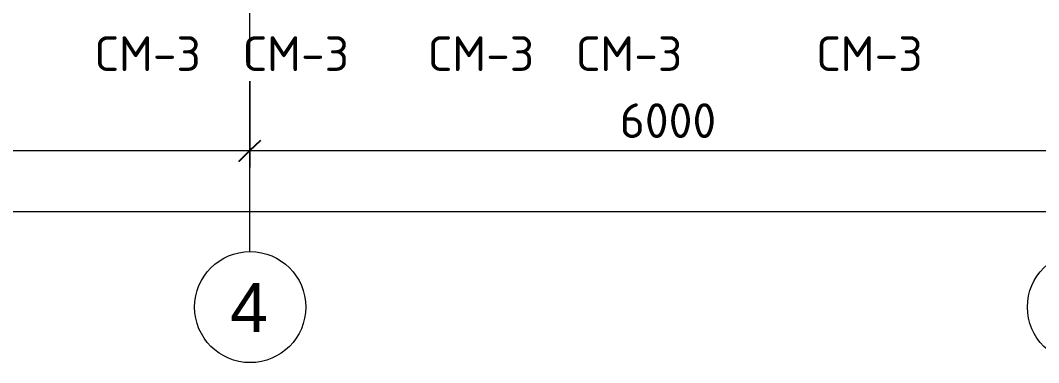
# Model space of a CAD drawing. Header units: millimetres. Extents: x -84737 to 172119, y -43083 to 59399.
# Drawn here: x 22753 to 30087, y 30691 to 33156 of the extents above; entities that cross this region are included whole.
import ezdxf

# ---------------------------------------------------------------- set-up
doc = ezdxf.new("R2010")
doc.units = ezdxf.units.MM
for name, color, linetype in [('PDF _Оси', 7, 'Continuous'), ('PDF _Размеры-100', 7, 'Continuous'), ('PDF _Текст', 7, 'Continuous')]:
    doc.layers.add(name, color=color, linetype=linetype)
doc.styles.add('PDF GOSTCommon', font='arial.ttf')
doc.styles.add('PDF ISOCPEUR', font='isocpeur.ttf')

msp = doc.modelspace()

# ---------------------------------------------------------------- linework, layer by layer
at = {"layer": 'PDF _Оси', "lineweight": 9}
for points in [[(24406.2, 32845.3), (24406.2, 33848.6)], [(24406.2, 32646.3), (24406.2, 32646.3)], [(24406.2, 31486.5), (24406.2, 32447.4)]]:
    msp.add_lwpolyline(points, dxfattribs=at)
for centre in [(24408.3, 31090.6), (30406.8, 31090.6)]:
    msp.add_circle(centre, 400, dxfattribs=at)
at = {"layer": 'PDF _Размеры-100', "lineweight": 9}
for points in [[(6584.5, 32218.8), (10305.5, 32218.8), (16303.9, 32218.8), (24406.2, 32218.8), (30404.7, 32218.8), (36707.9, 32218.8), (39404.4, 32218.8), (42105.2, 32218.8), (44657.8, 32218.8), (47206.2, 32218.8), (49606.4, 32218.8), (52345.3, 32218.8), (52345.3, 32718.3), (52345.3, 32096), (52345.3, 32718.3), (52345.3, 32218.8), (56028.1, 32218.8)], [(6584.5, 31778.5), (56028.1, 31778.5)]]:
    msp.add_lwpolyline(points, dxfattribs=at)
msp.add_lwpolyline([(24406.2, 32218.8), (24406.2, 32718.3), (24406.2, 32096), (24406.2, 32718.3)], close=True, dxfattribs=at)
at = {"layer": 'PDF _Размеры-100', "lineweight": 25}
msp.add_lwpolyline([(24482.4, 32290.8), (24406.2, 32218.8), (24330, 32142.6), (24406.2, 32218.8)], close=True, dxfattribs=at)

# ---------------------------------------------------------------- texts
at = {"layer": 'PDF _Текст', "attachment_point": 4}
for s, insert, char_height, style in [('СМ-3', (23293.8, 32916.4), 250, 'PDF ISOCPEUR'), ('СМ-3', (24360.7, 32916.4), 250, 'PDF ISOCPEUR'), ('СМ-3', (25694.2, 32916.4), 250, 'PDF ISOCPEUR'), ('СМ-3', (26761, 32916.4), 250, 'PDF ISOCPEUR'), ('СМ-3', (28492.4, 32916.4), 250, 'PDF ISOCPEUR'), ('6000', (27070, 32433.8), 250, 'PDF ISOCPEUR'), ('4', (24263.3, 31087.3), 352.2, 'PDF GOSTCommon')]:
    msp.add_mtext(s, dxfattribs=dict(at, insert=insert, char_height=char_height, style=style))

doc.saveas('drawing.dxf')
